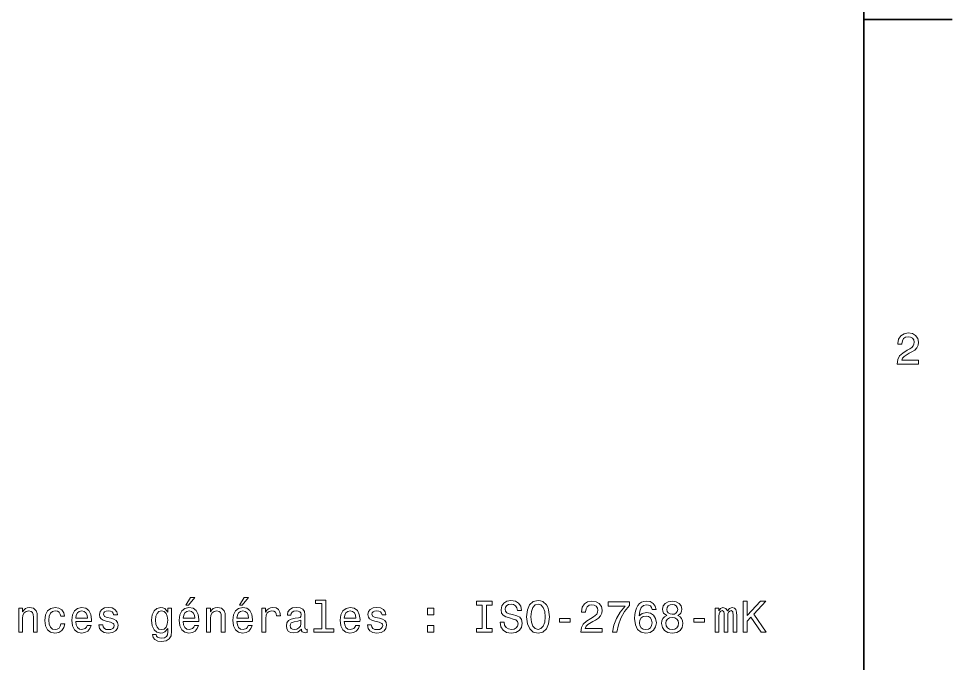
# Model space of a CAD drawing. Extents: x 0 to 420, y 0 to 297.
# Drawn here: x 314.4 to 420, y 75.8 to 148.6 of the extents above; entities that cross this region are included whole.
import ezdxf

# ---------------------------------------------------------------- set-up
doc = ezdxf.new("R2010")
doc.units = 0

msp = doc.modelspace()

# ---------------------------------------------------------------- linework, layer by layer
at = {"color": 7, "lineweight": 35}
msp.add_line((410, 10), (410, 287), dxfattribs=at)
at = {"color": 7, "lineweight": 35, "ltscale": 0.25}
msp.add_line((410, 148.5), (420, 148.5), dxfattribs=at)
at = {"color": 7, "lineweight": 13}
for points in [[(413.76947, 109.566788), (416.175079, 109.566788), (416.175079, 110.000504), (414.273773, 110.000504), (414.3797, 110.237534), (414.561249, 110.434219), (415.121033, 110.79229), (415.418579, 110.943588), (415.751434, 111.160446), (415.988464, 111.412613), (416.124634, 111.710159), (416.175079, 112.048058), (416.089355, 112.471687), (415.852325, 112.804543), (415.489197, 113.016357), (415.020172, 113.092003), (414.536041, 113.006271), (414.167877, 112.769234), (413.930847, 112.390999), (413.850159, 111.891716), (413.850159, 111.821114), (414.309082, 111.821114), (414.309082, 111.861458), (414.354462, 112.204399), (414.490631, 112.456558), (414.707489, 112.617943), (414.994965, 112.673416), (415.287476, 112.622986), (415.504333, 112.496902), (415.645538, 112.300217), (415.695984, 112.053101), (415.660675, 111.821114), (415.56485, 111.624428), (415.403473, 111.452957), (415.181549, 111.301659), (414.884003, 111.140274), (414.389771, 110.827591), (414.041779, 110.494743), (413.835022, 110.091286), (413.76947, 109.581917)], [(333.337219, 82.346497), (333.634766, 82.346497), (334.335785, 83.203842), (333.841553, 83.203842)], [(339.409271, 82.346497), (339.706818, 82.346497), (340.407837, 83.203842), (339.913605, 83.203842)], [(348.703949, 82.517967), (348.703949, 79.643326), (347.791107, 79.643326), (347.791107, 79.270126), (350.055511, 79.270126), (350.055511, 79.643326), (349.147736, 79.643326), (349.147736, 82.891167), (348.007965, 82.891167), (348.007965, 82.517967)], [(366.849487, 79.693756), (366.203918, 79.693756), (366.203918, 79.270126), (367.958984, 79.270126), (367.958984, 79.693756), (367.313446, 79.693756), (367.313446, 82.346497), (367.958984, 82.346497), (367.958984, 82.770126), (366.203918, 82.770126), (366.203918, 82.346497), (366.849487, 82.346497)], [(369.320648, 80.425026), (368.861725, 80.425026), (368.962585, 79.890442), (369.214752, 79.49707), (369.603088, 79.26004), (370.127563, 79.174309), (370.647034, 79.254997), (371.035339, 79.476898), (371.282471, 79.824883), (371.37323, 80.283813), (371.297607, 80.697357), (371.085785, 80.964653), (370.742859, 81.141167), (370.283905, 81.272285), (369.890533, 81.368111), (369.633331, 81.479057), (369.487091, 81.640442), (369.441681, 81.892609), (369.487091, 82.119553), (369.618195, 82.291023), (369.819946, 82.407013), (370.097321, 82.447357), (370.37973, 82.396927), (370.601624, 82.260757), (370.747894, 82.033813), (370.818481, 81.726181), (371.277435, 81.726181), (371.277435, 81.736267), (371.196716, 82.210327), (370.959717, 82.563354), (370.586487, 82.785255), (370.082184, 82.860901), (369.628296, 82.785255), (369.275269, 82.573441), (369.048309, 82.245628), (368.967621, 81.821999), (369.033203, 81.443756), (369.224823, 81.186554), (369.527435, 81.015083), (369.940979, 80.883957), (370.349487, 80.767967), (370.657104, 80.657013), (370.843719, 80.495628), (370.909271, 80.233383), (370.848755, 79.966095), (370.692413, 79.764366), (370.455383, 79.638283), (370.147736, 79.597939), (369.80481, 79.653412), (369.542542, 79.814796), (369.376129, 80.077042)], [(371.857391, 81.020126), (371.948181, 80.233383), (372.210419, 79.653412), (372.618927, 79.295341), (373.153503, 79.174309), (373.683044, 79.295341), (374.096588, 79.653412), (374.35379, 80.233383), (374.449615, 81.020126), (374.35379, 81.801826), (374.242859, 82.119553), (374.096588, 82.381798), (373.683044, 82.739868), (373.430878, 82.830643), (373.153503, 82.865952), (372.613892, 82.739868), (372.205383, 82.386841), (371.948181, 81.80687)], [(372.341553, 81.020126), (372.397034, 81.630356), (372.563446, 82.079201), (372.820648, 82.35154), (373.153503, 82.447357), (373.481323, 82.35154), (373.738525, 82.074158), (373.904968, 81.625313), (373.965454, 81.020126), (373.904968, 80.409897), (373.738525, 79.961052), (373.481323, 79.688713), (373.153503, 79.597939), (372.820648, 79.688713), (372.563446, 79.961052), (372.397034, 80.404854)], [(377.994995, 79.270126), (380.400635, 79.270126), (380.400635, 79.703842), (378.499329, 79.703842), (378.605255, 79.940872), (378.786804, 80.137558), (379.346588, 80.495628), (379.644165, 80.646927), (379.97699, 80.863785), (380.21405, 81.115952), (380.35022, 81.413498), (380.400635, 81.751396), (380.31488, 82.175026), (380.077881, 82.507881), (379.714752, 82.719696), (379.245728, 82.795341), (378.761597, 82.70961), (378.393433, 82.472572), (378.156403, 82.094337), (378.075714, 81.595055), (378.075714, 81.524452), (378.534637, 81.524452), (378.534637, 81.564796), (378.580017, 81.907738), (378.716187, 82.159897), (378.933044, 82.321281), (379.22052, 82.376755), (379.513031, 82.326324), (379.729889, 82.200241), (379.871094, 82.003555), (379.921509, 81.756439), (379.88623, 81.524452), (379.790405, 81.327766), (379.629028, 81.156296), (379.407104, 81.004997), (379.109558, 80.843613), (378.615326, 80.53093), (378.267334, 80.198082), (378.060577, 79.794624), (377.994995, 79.285255)], [(381.560577, 79.270126), (382.069946, 79.270126), (382.236389, 80.102257), (382.52887, 80.878914), (382.942413, 81.600098), (383.482056, 82.275887), (383.482056, 82.694481), (381.081482, 82.694481), (381.081482, 82.235542), (382.997894, 82.235542), (382.443146, 81.55471), (382.024567, 80.843613), (381.732056, 80.087128)], [(386.507996, 81.827042), (386.41217, 82.235542), (386.190247, 82.538139), (385.847321, 82.729782), (385.403503, 82.795341), (385.105957, 82.76004), (384.848755, 82.664215), (384.621826, 82.507881), (384.430176, 82.28598), (384.27887, 82.008598), (384.167938, 81.6707), (384.097321, 81.272285), (384.077148, 80.823441), (384.157837, 80.1073), (384.404968, 79.587852), (384.803375, 79.275169), (385.348053, 79.169258), (385.83725, 79.26004), (386.210449, 79.49707), (386.452515, 79.87027), (386.538239, 80.344337), (386.452515, 80.823441), (386.22052, 81.191597), (385.862457, 81.423584), (385.41864, 81.504272), (384.939545, 81.403412), (384.581482, 81.115952), (384.657135, 81.6707), (384.818512, 82.069115), (385.065613, 82.306152), (385.408569, 82.386841), (385.660736, 82.346497), (385.852356, 82.240585), (385.978455, 82.064072), (386.044006, 81.827042)], [(387.708282, 81.156296), (387.45108, 81.015083), (387.274567, 80.818398), (387.163605, 80.571281), (387.128296, 80.273727), (387.208984, 79.824883), (387.440979, 79.476898), (387.819214, 79.254997), (388.333649, 79.169258), (388.843018, 79.254997), (389.221252, 79.476898), (389.453247, 79.824883), (389.538971, 80.273727), (389.498627, 80.571281), (389.3927, 80.818398), (389.211151, 81.015083), (388.958984, 81.156296), (389.160736, 81.277328), (389.301941, 81.443756), (389.387665, 81.645485), (389.417938, 81.892609), (389.33725, 82.250671), (389.125427, 82.538139), (388.782471, 82.724739), (388.333649, 82.795341), (387.879761, 82.724739), (387.536804, 82.538139), (387.319946, 82.250671), (387.244293, 81.892609), (387.269531, 81.645485), (387.355255, 81.443756)], [(387.723419, 81.852257), (387.763763, 82.074158), (387.884796, 82.245628), (388.076416, 82.35154), (388.333649, 82.391884), (388.585815, 82.35154), (388.777435, 82.245628), (388.898499, 82.074158), (388.943878, 81.852257), (388.898499, 81.625313), (388.777435, 81.448799), (388.585815, 81.332809), (388.333649, 81.297501), (388.076416, 81.337852), (387.884796, 81.448799), (387.763763, 81.625313)], [(396.347351, 79.270126), (396.81131, 79.270126), (396.81131, 80.5158), (397.224854, 80.95961), (398.399933, 79.270126), (398.964783, 79.270126), (397.552673, 81.297501), (398.924438, 82.770126), (398.309143, 82.770126), (396.81131, 81.151253), (396.81131, 82.770126), (396.347351, 82.770126)], [(314.42514, 79.270126), (314.868927, 79.270126), (314.868927, 80.833527), (314.914307, 81.191597), (315.060577, 81.453842), (315.287506, 81.615227), (315.590118, 81.675743), (315.832184, 81.625313), (315.98349, 81.489143), (316.059143, 81.262199), (316.084351, 80.95961), (316.084351, 79.270126), (316.528137, 79.270126), (316.528137, 81.050385), (316.507996, 81.408455), (316.417206, 81.706009), (316.119659, 81.97834), (315.65567, 82.074158), (315.398468, 82.038857), (315.18161, 81.943039), (314.994995, 81.781654), (314.848755, 81.564796), (314.848755, 81.97834), (314.42514, 81.97834)], [(319.185944, 81.080643), (319.624695, 81.080643), (319.533905, 81.4841), (319.317047, 81.801826), (318.979156, 81.998512), (318.540405, 82.074158), (318.056244, 81.973297), (317.68811, 81.690872), (317.456116, 81.231941), (317.375427, 80.616669), (317.45105, 80.006439), (317.678009, 79.552544), (318.036072, 79.270126), (318.525269, 79.174309), (318.958984, 79.249954), (319.296875, 79.461769), (319.52887, 79.794624), (319.62973, 80.238426), (319.206116, 80.238426), (319.130463, 79.956009), (318.989258, 79.744186), (318.787506, 79.613068), (318.540405, 79.572723), (318.232758, 79.638283), (318.010864, 79.840012), (317.874695, 80.167824), (317.829315, 80.631798), (317.874695, 81.085686), (318.0159, 81.413498), (318.242859, 81.615227), (318.540405, 81.685829), (318.802643, 81.640442), (318.999329, 81.524452), (319.130463, 81.332809)], [(320.885498, 80.495628), (322.660706, 80.495628), (322.665771, 80.7024), (322.585083, 81.282372), (322.363159, 81.716095), (322.010132, 81.97834), (321.541107, 82.074158), (321.082184, 81.973297), (320.729156, 81.690872), (320.502228, 81.231941), (320.421509, 80.626755), (320.497162, 80.006439), (320.724121, 79.552544), (321.072113, 79.270126), (321.526001, 79.174309), (321.919373, 79.239868), (322.242126, 79.411339), (322.479156, 79.68367), (322.615326, 80.046783), (322.176575, 80.046783), (322.085785, 79.845055), (321.954651, 79.693756), (321.581482, 79.572723), (321.294006, 79.628197), (321.077148, 79.80471), (320.935944, 80.092171), (320.885498, 80.480499)], [(320.885498, 80.868828), (320.940979, 81.216812), (321.077148, 81.474014), (321.283905, 81.630356), (321.556244, 81.685829), (321.823547, 81.630356), (322.030304, 81.474014), (322.156403, 81.216812), (322.201782, 80.868828)], [(324.859558, 80.848656), (324.430878, 80.949524), (324.113159, 81.065514), (324.007263, 81.302544), (324.037506, 81.468971), (324.143433, 81.590012), (324.31488, 81.665657), (324.562012, 81.695915), (324.799042, 81.665657), (324.985657, 81.574883), (325.106689, 81.438713), (325.157104, 81.257156), (325.59082, 81.257156), (325.59082, 81.267242), (325.515198, 81.595055), (325.308411, 81.852257), (324.985657, 82.013641), (324.562012, 82.074158), (324.133331, 82.013641), (323.820648, 81.847214), (323.623962, 81.600098), (323.563446, 81.287415), (323.608856, 80.984825), (323.750061, 80.77301), (323.982056, 80.621712), (324.319946, 80.5158), (324.814178, 80.394768), (325.11676, 80.268684), (325.197449, 80.167824), (325.227722, 80.016525), (325.182343, 79.829926), (325.061279, 79.688713), (324.864594, 79.597939), (324.602356, 79.56768), (324.324982, 79.597939), (324.12326, 79.703842), (323.987091, 79.875313), (323.93161, 80.112343), (323.50293, 80.112343), (323.573547, 79.708885), (323.780304, 79.416382), (324.108124, 79.239868), (324.562012, 79.174309), (325.036072, 79.239868), (325.384064, 79.416382), (325.595886, 79.698799), (325.671509, 80.066956), (325.616058, 80.384682), (325.459717, 80.60154), (325.202515, 80.742752)], [(331.713318, 79.391167), (331.713318, 81.97834), (331.289673, 81.97834), (331.289673, 81.539581), (330.941711, 81.937996), (330.729889, 82.038857), (330.492859, 82.074158), (330.064178, 81.973297), (329.731323, 81.690872), (329.514465, 81.236984), (329.438812, 80.626755), (329.514465, 80.011482), (329.731323, 79.557587), (330.064178, 79.270126), (330.492859, 79.174309), (330.734924, 79.20961), (330.936646, 79.300385), (331.289673, 79.68367), (331.289673, 79.300385), (331.249329, 78.997795), (331.138367, 78.78093), (330.926575, 78.654854), (330.608826, 78.609467), (330.331451, 78.639725), (330.134766, 78.71537), (330.018799, 78.846497), (329.98349, 79.02301), (329.55481, 79.02301), (329.55481, 79.002838), (329.620361, 78.680069), (329.822083, 78.437996), (330.144867, 78.281654), (330.583618, 78.226181), (331.108124, 78.301826), (331.456116, 78.513641), (331.652802, 78.881798)], [(329.897736, 80.626755), (329.943146, 81.0756), (330.079315, 81.408455), (330.291107, 81.605141), (330.573547, 81.675743), (330.871094, 81.605141), (331.092987, 81.408455), (331.229156, 81.0756), (331.279602, 80.626755), (331.229156, 80.167824), (331.092987, 79.840012), (330.871094, 79.638283), (330.573547, 79.572723), (330.291107, 79.638283), (330.079315, 79.840012), (329.943146, 80.172867)], [(333.029602, 80.495628), (334.80481, 80.495628), (334.809845, 80.7024), (334.729156, 81.282372), (334.507263, 81.716095), (334.154236, 81.97834), (333.685211, 82.074158), (333.226288, 81.973297), (332.87326, 81.690872), (332.646301, 81.231941), (332.565613, 80.626755), (332.641266, 80.006439), (332.868195, 79.552544), (333.216187, 79.270126), (333.670074, 79.174309), (334.063446, 79.239868), (334.38623, 79.411339), (334.62326, 79.68367), (334.75943, 80.046783), (334.320648, 80.046783), (334.229889, 79.845055), (334.098755, 79.693756), (333.725555, 79.572723), (333.43808, 79.628197), (333.221222, 79.80471), (333.080017, 80.092171), (333.029602, 80.480499)], [(333.029602, 80.868828), (333.085052, 81.216812), (333.221222, 81.474014), (333.428009, 81.630356), (333.700348, 81.685829), (333.967621, 81.630356), (334.174408, 81.474014), (334.300476, 81.216812), (334.345886, 80.868828)], [(335.677277, 79.270126), (336.121094, 79.270126), (336.121094, 80.833527), (336.166473, 81.191597), (336.312744, 81.453842), (336.539673, 81.615227), (336.842285, 81.675743), (337.084351, 81.625313), (337.235657, 81.489143), (337.311279, 81.262199), (337.336517, 80.95961), (337.336517, 79.270126), (337.780304, 79.270126), (337.780304, 81.050385), (337.760132, 81.408455), (337.669373, 81.706009), (337.371796, 81.97834), (336.907837, 82.074158), (336.650635, 82.038857), (336.433777, 81.943039), (336.247162, 81.781654), (336.100922, 81.564796), (336.100922, 81.97834), (335.677277, 81.97834)], [(339.101624, 80.495628), (340.876862, 80.495628), (340.881897, 80.7024), (340.801208, 81.282372), (340.579285, 81.716095), (340.226257, 81.97834), (339.757263, 82.074158), (339.298309, 81.973297), (338.945282, 81.690872), (338.718353, 81.231941), (338.637665, 80.626755), (338.713318, 80.006439), (338.940247, 79.552544), (339.288239, 79.270126), (339.742126, 79.174309), (340.135498, 79.239868), (340.458252, 79.411339), (340.695282, 79.68367), (340.831451, 80.046783), (340.3927, 80.046783), (340.30191, 79.845055), (340.170807, 79.693756), (339.797607, 79.572723), (339.510132, 79.628197), (339.293274, 79.80471), (339.152069, 80.092171), (339.101624, 80.480499)], [(339.101624, 80.868828), (339.157104, 81.216812), (339.293274, 81.474014), (339.500061, 81.630356), (339.7724, 81.685829), (340.039673, 81.630356), (340.24646, 81.474014), (340.372528, 81.216812), (340.417908, 80.868828)], [(341.915771, 79.270126), (342.359558, 79.270126), (342.359558, 80.818398), (342.404938, 81.191597), (342.541107, 81.458885), (342.763, 81.62027), (343.060577, 81.675743), (343.282471, 81.640442), (343.448883, 81.539581), (343.549744, 81.368111), (343.585052, 81.136124), (344.033905, 81.136124), (343.973389, 81.544624), (343.806976, 81.837128), (343.529602, 82.013641), (343.151337, 82.074158), (342.894135, 82.033813), (342.672241, 81.932953), (342.475555, 81.761482), (342.319214, 81.529495), (342.319214, 81.97834), (341.915771, 81.97834)], [(346.394135, 79.623154), (346.394135, 79.608025), (346.419373, 79.436554), (346.494995, 79.315514), (346.812744, 79.219696), (347.059845, 79.26004), (347.059845, 79.602982), (346.953949, 79.587852), (346.812744, 79.653412), (346.787506, 79.855141), (346.787506, 81.257156), (346.72699, 81.615227), (346.550476, 81.867386), (346.242859, 82.018684), (345.809113, 82.074158), (345.385498, 82.013641), (345.072815, 81.842171), (344.876129, 81.574883), (344.810577, 81.221855), (344.810577, 81.191597), (345.208984, 81.191597), (345.244293, 81.403412), (345.355225, 81.55471), (345.536804, 81.645485), (345.794006, 81.680786), (346.041107, 81.655571), (346.217621, 81.579926), (346.323547, 81.448799), (346.358826, 81.267242), (346.338654, 81.055428), (346.257965, 80.949524), (346.056244, 80.899086), (345.678009, 80.858742), (345.244293, 80.767967), (344.936646, 80.606583), (344.755096, 80.354424), (344.699615, 79.981224), (344.750061, 79.648369), (344.906372, 79.401253), (345.158539, 79.244911), (345.506531, 79.189438), (345.975555, 79.295341)], [(351.245728, 80.495628), (353.020935, 80.495628), (353.02597, 80.7024), (352.945282, 81.282372), (352.723389, 81.716095), (352.370361, 81.97834), (351.901337, 82.074158), (351.442413, 81.973297), (351.089386, 81.690872), (350.862427, 81.231941), (350.781738, 80.626755), (350.857391, 80.006439), (351.084351, 79.552544), (351.432312, 79.270126), (351.8862, 79.174309), (352.279602, 79.239868), (352.602356, 79.411339), (352.839386, 79.68367), (352.975555, 80.046783), (352.536804, 80.046783), (352.446014, 79.845055), (352.31488, 79.693756), (351.941681, 79.572723), (351.654236, 79.628197), (351.437378, 79.80471), (351.296143, 80.092171), (351.245728, 80.480499)], [(351.245728, 80.868828), (351.301208, 81.216812), (351.437378, 81.474014), (351.644135, 81.630356), (351.916473, 81.685829), (352.183777, 81.630356), (352.390533, 81.474014), (352.516602, 81.216812), (352.562012, 80.868828)], [(355.219788, 80.848656), (354.791107, 80.949524), (354.473389, 81.065514), (354.367493, 81.302544), (354.397736, 81.468971), (354.503662, 81.590012), (354.67511, 81.665657), (354.922241, 81.695915), (355.159271, 81.665657), (355.345856, 81.574883), (355.466919, 81.438713), (355.517334, 81.257156), (355.95105, 81.257156), (355.95105, 81.267242), (355.875397, 81.595055), (355.66864, 81.852257), (355.345856, 82.013641), (354.922241, 82.074158), (354.493561, 82.013641), (354.180878, 81.847214), (353.984192, 81.600098), (353.923676, 81.287415), (353.969055, 80.984825), (354.110291, 80.77301), (354.342255, 80.621712), (354.680176, 80.5158), (355.174408, 80.394768), (355.47699, 80.268684), (355.557678, 80.167824), (355.587952, 80.016525), (355.542542, 79.829926), (355.421509, 79.688713), (355.224823, 79.597939), (354.962585, 79.56768), (354.685211, 79.597939), (354.483459, 79.703842), (354.347321, 79.875313), (354.29184, 80.112343), (353.863159, 80.112343), (353.933777, 79.708885), (354.140533, 79.416382), (354.468353, 79.239868), (354.922241, 79.174309), (355.396301, 79.239868), (355.744293, 79.416382), (355.956085, 79.698799), (356.031738, 80.066956), (355.976257, 80.384682), (355.819946, 80.60154), (355.562714, 80.742752)], [(360.661438, 81.226898), (361.357391, 81.226898), (361.357391, 81.97834), (360.661438, 81.97834)], [(393.185242, 79.270126), (393.59375, 79.270126), (393.59375, 81.080643), (393.618958, 81.352982), (393.69458, 81.549667), (393.810608, 81.665657), (393.961884, 81.711052), (394.082916, 81.6707), (394.163635, 81.569839), (394.203979, 81.398369), (394.219086, 81.171425), (394.219086, 79.270126), (394.602386, 79.270126), (394.602386, 81.080643), (394.627594, 81.347939), (394.703247, 81.544624), (394.82428, 81.665657), (394.975586, 81.711052), (395.096619, 81.6707), (395.177307, 81.569839), (395.227722, 81.171425), (395.227722, 79.270126), (395.63623, 79.270126), (395.63623, 81.141167), (395.611023, 81.529495), (395.530334, 81.827042), (395.368958, 82.008598), (395.106689, 82.074158), (394.799072, 81.973297), (394.562042, 81.680786), (394.375427, 81.968254), (394.062744, 82.074158), (393.775299, 81.973297), (393.578613, 81.690872), (393.578613, 81.97834), (393.185242, 81.97834)], [(346.343719, 80.218254), (346.283203, 79.956009), (346.121796, 79.754272), (345.87973, 79.623154), (345.582184, 79.577766), (345.390533, 79.602982), (345.254364, 79.68367), (345.16864, 79.824883), (345.143433, 80.021568), (345.163605, 80.198082), (345.244293, 80.324158), (345.567047, 80.46537), (345.975555, 80.525887), (346.343719, 80.646927)], [(375.579315, 80.425026), (376.799774, 80.425026), (376.799774, 80.823441), (375.579315, 80.823441)], [(386.049072, 80.339294), (385.993591, 80.021568), (385.852356, 79.779495), (385.625427, 79.618111), (385.343018, 79.56768), (385.045471, 79.618111), (384.818512, 79.774452), (384.672241, 80.016525), (384.626862, 80.334244), (384.677307, 80.646927), (384.818512, 80.883957), (385.050507, 81.035255), (385.363159, 81.090729), (385.635498, 81.035255), (385.852356, 80.889), (385.993591, 80.65197)], [(387.612457, 80.283813), (387.657837, 80.551109), (387.804108, 80.752838), (388.031036, 80.883957), (388.333649, 80.929352), (388.631195, 80.883957), (388.858154, 80.752838), (389.004395, 80.551109), (389.05481, 80.283813), (389.004395, 79.996353), (388.858154, 79.779495), (388.631195, 79.638283), (388.333649, 79.592896), (388.031036, 79.638283), (387.804108, 79.779495), (387.657837, 79.996353)], [(390.75943, 80.425026), (391.979889, 80.425026), (391.979889, 80.823441), (390.75943, 80.823441)], [(360.661438, 79.270126), (361.357391, 79.270126), (361.357391, 80.021568), (360.661438, 80.021568)]]:
    msp.add_lwpolyline(points, close=True, dxfattribs=at)

doc.saveas('drawing.dxf')
